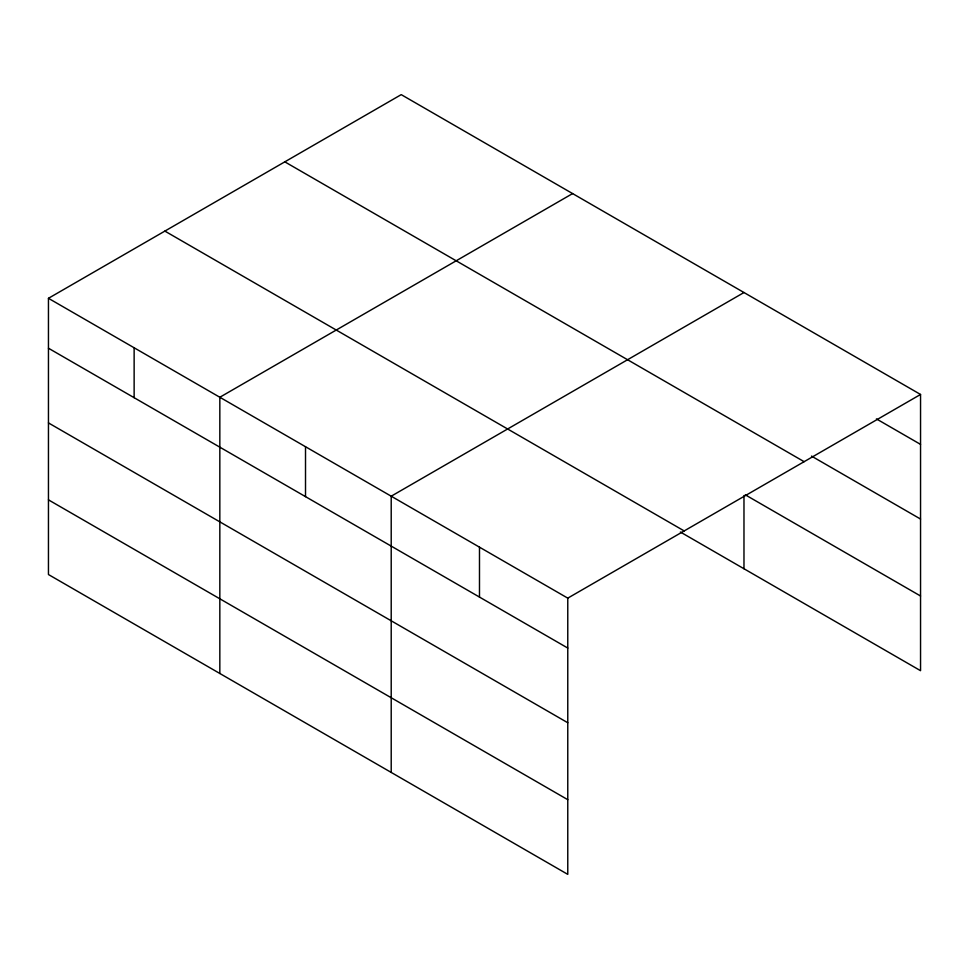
<?xml version="1.0" encoding="UTF-8"?>
<svg xmlns="http://www.w3.org/2000/svg" width="969" height="969" viewBox="0 0 969 969"><rect width="100%" height="100%" fill="white"/><g stroke="black" fill="none" stroke-linecap="round" stroke-linejoin="round"><path stroke-width="1.45" d="M567.773 722.741L567.773 598.139L48.45 298.307L48.45 574.532L567.773 874.365L567.773 722.741L48.45 422.908M680.359 532.017L920.55 670.693L920.55 394.468L401.227 94.635L48.45 298.307M572.606 193.582L219.83 397.254L219.83 673.479M743.974 292.529L391.21 496.201L391.21 772.426M567.773 598.139L920.55 394.468M876.412 418.899L920.55 444.383M811.489 456.096L920.55 519.057M284.813 161.847L804.137 461.68M745.282 494.82L920.55 596.008M164.863 231.094L684.187 530.927M48.45 348.222L567.773 648.055M48.45 499.847L567.773 799.679M743.974 495.559L743.974 568.755M479.485 547.17L479.485 597.086M305.514 446.721L305.514 496.637M134.134 347.786L134.134 397.69"/></g></svg>
